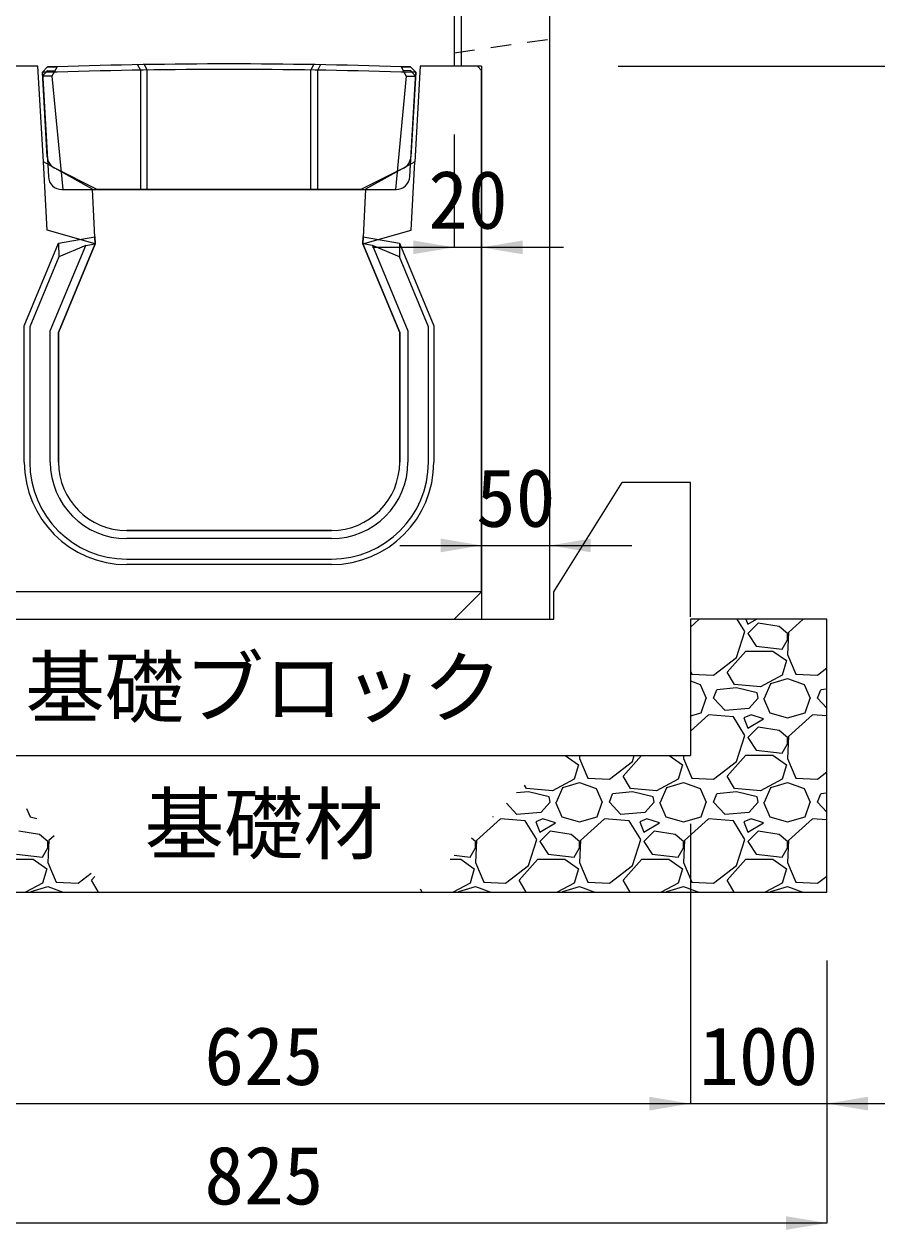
# Model space of a CAD drawing. Units: millimetres at full size. Extents: x 187207 to 255567, y 882048 to 905686.
# Drawn here: x 199299 to 199924, y 902393 to 903276 of the extents above; entities that cross this region are included whole.
import ezdxf
from ezdxf.enums import TextEntityAlignment as Align

# ---------------------------------------------------------------- set-up
doc = ezdxf.new("R2010")
doc.units = ezdxf.units.MM
doc.header["$LTSCALE"] = 20
doc.linetypes.add('DASHED', pattern=[7.5, 6, -1.5])
doc.linetypes.add('USER2', pattern=[1.35, 0.75, -0.6])
for name, color, linetype, lineweight in [('パネックス', 2, 'Continuous', 13), ('基礎ブロック', 2, 'Continuous', 13), ('基礎材', 7, 'Continuous', 15), ('寸法線', 7, 'Continuous', 13), ('箱型U字側溝', 2, 'Continuous', 9), ('ﾊｯﾁﾝｸﾞ', 7, 'Continuous', 5)]:
    doc.layers.add(name, color=color, linetype=linetype, lineweight=lineweight)
doc.layers.add('文字', color=7, linetype='Continuous')
doc.styles.add('ＭＳ ゴシック', font='')
doc.styles.get('ＭＳ ゴシック').set_extended_font_data('MS Gothic')

# ---------------------------------------------------------------- blocks, each defined once
blk = doc.blocks.new('filled_arrow')
at = {"color": 0, "linetype": 'Continuous', "lineweight": -2}
blk.add_solid([(7.5, 1.25), (0, 0), (7.5, -1.25)], dxfattribs=at)

msp = doc.modelspace()

# ---------------------------------------------------------------- linework, layer by layer
at = {"layer": 'パネックス', "lineweight": 5}
msp.add_line((199619.37, 903645.37), (199619.37, 903245.37), dxfattribs=at)
at = {"layer": 'パネックス'}
for p, q in [((199684.37, 902840.37), (199684.37, 903645.37)), ((199614.37, 903640.37), (199614.37, 903245.37)), ((199634.37, 903245.37), (199614.37, 903245.37)), ((199634.37, 903245.37), (199634.37, 902840.37)), ((199634.37, 902840.37), (199684.37, 902840.37))]:
    msp.add_line(p, q, dxfattribs=at)
at = {"layer": 'パネックス', "linetype": 'USER2', "lineweight": 9}
msp.add_line((199614.37, 903255.37), (199684.37, 903265.37), dxfattribs=at)
at = {"layer": '基礎ブロック'}
for p, q in [((199687.35, 902860.37), (199737.35, 902940.37)), ((199787.35, 902940.37), (199737.35, 902940.37)), ((199787.35, 902842.01), (199787.35, 902940.37)), ((199687.35, 902840.37), (199687.35, 902860.37)), ((199262.35, 902840.37), (199687.35, 902840.37)), ((199787.35, 902840.37), (199787.35, 902740.37)), ((199162.35, 902740.37), (199787.35, 902740.37))]:
    msp.add_line(p, q, dxfattribs=at)
at = {"layer": '基礎材', "lineweight": 13}
msp.add_line((199887.35, 902840.37), (199787.35, 902840.37), dxfattribs=at)
at = {"layer": '基礎材'}
for p, q in [((199887.35, 902640.37), (199887.35, 902840.37)), ((199062.35, 902640.37), (199887.35, 902640.37))]:
    msp.add_line(p, q, dxfattribs=at)
at = {"layer": '寸法線'}
for p, q in [((199734.37, 903245.37), (200001.28, 903245.37)), ((199614.37, 903195.37), (199614.37, 903112.75)), ((199634.37, 903195.37), (199634.37, 903112.75)), ((199694.37, 903112.75), (199554.37, 903112.75)), ((199574.37, 902894.36), (199744.37, 902894.36)), ((199634.37, 902865.37), (199634.37, 902894.36)), ((199684.37, 902865.37), (199684.37, 902894.36)), ((199787.35, 902690.37), (199787.35, 902485.43)), ((199787.35, 902690.37), (199787.35, 902485.43)), ((199887.35, 902590.37), (199887.35, 902485.43)), ((199887.35, 902590.37), (199887.35, 902397.93)), ((199162.35, 902485.43), (199787.35, 902485.43)), ((199727.35, 902485.43), (199947.35, 902485.43)), ((199887.35, 902397.93), (199062.35, 902397.93))]:
    msp.add_line(p, q, dxfattribs=at)
at = {"layer": '箱型U字側溝', "lineweight": 13}
for p, q in [((199309.37, 903245.37), (199267.37, 903245.37)), ((199313.37, 903175.37), (199309.37, 903245.37)), ((199582.37, 903245.11), (199575.37, 903245.11)), ((199589.37, 903245.37), (199585.37, 903175.37)), ((199631.37, 903245.37), (199589.37, 903245.37)), ((199634.37, 903242.37), (199631.37, 903245.37)), ((199323.37, 903241.11), (199312.6, 903241.11)), ((199586.15, 903241.11), (199575.37, 903241.11)), ((199634.37, 902860.37), (199634.37, 903242.37)), ((199349.37, 903155.37), (199313.37, 903175.37)), ((199585.37, 903175.37), (199549.37, 903155.37)), ((199326.96, 903155.11), (199571.79, 903155.11)), ((199351.37, 903115.37), (199349.37, 903155.37)), ((199549.37, 903155.37), (199547.37, 903115.37)), ((199324.37, 903050.37), (199351.37, 903115.37)), ((199547.37, 903115.37), (199574.37, 903050.37)), ((199324.37, 902955.37), (199324.37, 903050.37)), ((199574.37, 903050.37), (199574.37, 902955.37)), ((199524.37, 902905.37), (199374.37, 902905.37)), ((199614.37, 902840.37), (199634.37, 902860.37)), ((199284.37, 902840.37), (199614.37, 902840.37))]:
    msp.add_line(p, q, dxfattribs=at)
at = {"layer": '箱型U字側溝', "linetype": 'DASHED', "lineweight": 13}
for p, q in [((199316.04, 903125.37), (199313.37, 903175.37)), ((199582.71, 903125.37), (199585.37, 903175.37)), ((199351.37, 903115.37), (199316.04, 903125.37)), ((199547.37, 903115.37), (199582.71, 903125.37))]:
    msp.add_line(p, q, dxfattribs=at)
at = {"layer": '箱型U字側溝'}
for p, q in [((199299.37, 903055.36), (199324.49, 903115.83)), ((199318.37, 903051.57), (199344.38, 903114.17)), ((199351.37, 903115.37), (199324.37, 903050.37)), ((199324.49, 903115.83), (199351.12, 903120.4)), ((199324.49, 903115.83), (199324.62, 903105.71)), ((199344.38, 903114.17), (199324.62, 903105.71)), ((199344.38, 903114.17), (199351.37, 903115.37)), ((199351.12, 903120.4), (199351.37, 903115.37)), ((199547.37, 903115.37), (199547.63, 903120.4)), ((199554.37, 903114.17), (199547.37, 903115.37)), ((199574.37, 903050.37), (199547.37, 903115.37)), ((199547.63, 903120.4), (199574.25, 903115.83)), ((199574.13, 903105.71), (199554.37, 903114.17)), ((199554.37, 903114.17), (199580.37, 903051.57)), ((199574.25, 903115.83), (199574.13, 903105.71)), ((199574.25, 903115.83), (199599.37, 903055.36)), ((199324.62, 903105.71), (199303.37, 903054.56)), ((199595.37, 903054.56), (199574.13, 903105.71)), ((199299.37, 902955.37), (199299.37, 903055.36)), ((199303.37, 903054.56), (199303.37, 902955.37)), ((199318.37, 902955.37), (199318.37, 903051.57)), ((199324.37, 903050.37), (199324.37, 902955.37)), ((199574.37, 902955.37), (199574.37, 903050.37)), ((199580.37, 903051.57), (199580.37, 902955.37)), ((199595.37, 902955.37), (199595.37, 903054.56)), ((199599.37, 903055.36), (199599.37, 902955.37)), ((199374.37, 902905.37), (199524.37, 902905.37)), ((199524.37, 902899.37), (199374.37, 902899.37)), ((199374.37, 902884.37), (199524.37, 902884.37)), ((199524.37, 902880.37), (199374.37, 902880.37)), ((199634.37, 902860.37), (199264.37, 902860.37))]:
    msp.add_line(p, q, dxfattribs=at)
at = {"layer": '箱型U字側溝', "lineweight": 13}
for points in [[(199316.14, 903179.15), (199312.6, 903241.11), (199316.37, 903245.11), (199323.37, 903245.11)], [(199323.37, 903245.11), (199316.37, 903245.11), (199312.6, 903241.11), (199316.98, 903164.54)], [(199382.32, 903246.54), (199384.37, 903242.58), (199384.37, 903155.11)], [(199389.37, 903155.11), (199389.37, 903242.66), (199387.32, 903246.62)], [(199509.37, 903155.11), (199509.37, 903242.66), (199511.43, 903246.62)], [(199514.37, 903155.11), (199514.37, 903242.58), (199516.43, 903246.54)], [(199575.37, 903245.11), (199582.37, 903245.11), (199586.15, 903241.11), (199582.6, 903179.15)], [(199581.77, 903164.54), (199586.15, 903241.11), (199582.37, 903245.11)], [(199577.12, 903170.79), (199545.98, 903155.11), (199352.77, 903155.11), (199321.63, 903170.79)]]:
    msp.add_lwpolyline(points, dxfattribs=at)
at = {"layer": '箱型U字側溝', "color": 5, "linetype": 'DASHED', "lineweight": 13}
for points in [[(199323.37, 903245.11), (199319.59, 903238.11), (199327.52, 903155.11)], [(199575.37, 903245.11), (199579.16, 903238.11), (199571.23, 903155.11)]]:
    msp.add_lwpolyline(points, dxfattribs=at)
at = {"layer": '箱型U字側溝', "color": 5, "lineweight": 13}
for points in [[(199316.37, 903242.2), (199321.75, 903242.11), (199319.59, 903238.11), (199312.77, 903238.21)], [(199582.37, 903242.2), (199577, 903242.11), (199579.16, 903238.11), (199585.98, 903238.21)]]:
    msp.add_lwpolyline(points, close=True, dxfattribs=at)
at = {"layer": '箱型U字側溝', "lineweight": 13}
for centre, radius, start, end in [((199449.37, 899277.11), 3970, 88.18124, 91.81876), ((199449.37, 899273.11), 3970, 88.18124, 91.81876), ((199326.13, 903179.72), 10, 183.27049, 243.27049), ((199572.62, 903179.72), 10, 296.72951, 356.72951), ((199326.96, 903165.11), 10, 183.27049, 270), ((199571.79, 903165.11), 10, 270, 356.72951), ((199374.37, 902955.37), 50, 180, 270), ((199524.37, 902955.37), 50, 270, 0)]:
    msp.add_arc(centre, radius, start, end, dxfattribs=at)
at = {"layer": '箱型U字側溝'}
for centre, radius, start, end in [((199374.37, 902955.37), 75, 180, 270), ((199374.37, 902955.37), 71, 180, 270), ((199374.37, 902955.37), 56, 180, 270), ((199374.37, 902955.37), 50, 180, 270), ((199524.37, 902955.37), 71, 270, 0), ((199524.37, 902955.37), 56, 270, 0), ((199524.37, 902955.37), 50, 270, 0), ((199524.37, 902955.37), 75, 270, 0)]:
    msp.add_arc(centre, radius, start, end, dxfattribs=at)
at = {"layer": 'ﾊｯﾁﾝｸﾞ'}
for p, q in [((199793.73, 902840.37), (199787.35, 902834.54)), ((199827.15, 902831.29), (199821.6, 902840.37)), ((199827.94, 902840.37), (199829.43, 902836.62)), ((199829.43, 902836.62), (199835.68, 902840.37)), ((199869.93, 902840.37), (199859.15, 902830.53)), ((199821.05, 902812.24), (199827.15, 902831.29)), ((199837.05, 902837.39), (199829.43, 902829.77)), ((199829.43, 902829.77), (199835.53, 902820.62)), ((199852.29, 902835.1), (199837.05, 902837.39)), ((199858.39, 902829.77), (199852.29, 902835.1)), ((199859.15, 902830.53), (199858.39, 902814.53)), ((199858.39, 902825.19), (199858.39, 902829.77)), ((199854.58, 902818.34), (199858.39, 902825.19)), ((199804.29, 902799.29), (199821.05, 902812.24)), ((199814.19, 902801.57), (199827.91, 902816.81)), ((199827.91, 902816.81), (199847.72, 902816.81)), ((199835.53, 902820.62), (199854.58, 902818.34)), ((199847.72, 902816.81), (199857.63, 902809.95)), ((199858.39, 902814.53), (199864.49, 902800.05)), ((199857.63, 902809.95), (199854.58, 902799.29)), ((199880.49, 902799.29), (199887.35, 902804.59)), ((199787.35, 902802.27), (199788.29, 902800.05)), ((199787.35, 902795.07), (199794.38, 902792.43)), ((199788.29, 902800.05), (199804.29, 902799.29)), ((199819.53, 902792.43), (199814.19, 902801.57)), ((199854.58, 902799.29), (199838.58, 902790.9)), ((199846.2, 902793.19), (199858.39, 902797)), ((199858.39, 902797), (199870.58, 902792.43)), ((199864.49, 902800.05), (199880.49, 902799.29)), ((199794.38, 902792.43), (199798.95, 902782.52)), ((199804.29, 902782.52), (199806.57, 902788.62)), ((199821.05, 902790.14), (199806.57, 902788.62)), ((199838.58, 902790.9), (199819.53, 902792.43)), ((199836.29, 902786.33), (199821.05, 902790.14)), ((199837.05, 902782.52), (199836.29, 902786.33)), ((199841.63, 902782.52), (199846.2, 902793.19)), ((199870.58, 902792.43), (199875.15, 902782.52)), ((199880.49, 902782.52), (199882.77, 902788.62)), ((199887.35, 902789.1), (199882.77, 902788.62)), ((199795.14, 902771.85), (199798.95, 902782.52)), ((199812.67, 902773.38), (199804.29, 902782.52)), ((199837.05, 902782.52), (199830.2, 902774.9)), ((199840.86, 902782.52), (199845.44, 902771.85)), ((199871.34, 902771.85), (199875.15, 902782.52)), ((199887.35, 902775.04), (199880.49, 902782.52)), ((199787.35, 902769.56), (199795.14, 902771.85)), ((199800.48, 902770.33), (199787.35, 902758.34)), ((199818.77, 902768.81), (199800.48, 902770.33)), ((199830.2, 902774.9), (199812.67, 902773.38)), ((199827.15, 902755.09), (199818.77, 902768.81)), ((199831.72, 902770.33), (199826.39, 902768.04)), ((199826.39, 902768.04), (199829.43, 902760.42)), ((199840.86, 902767.28), (199831.72, 902770.33)), ((199845.44, 902771.85), (199858.39, 902768.04)), ((199858.39, 902768.04), (199871.34, 902771.85)), ((199876.68, 902770.33), (199859.15, 902754.33)), ((199887.35, 902769.44), (199876.68, 902770.33)), ((199829.43, 902760.42), (199840.86, 902767.28)), ((199837.05, 902761.19), (199829.43, 902753.57)), ((199852.29, 902758.9), (199837.05, 902761.19)), ((199858.39, 902753.57), (199852.29, 902758.9)), ((199821.05, 902736.04), (199827.15, 902755.09)), ((199829.43, 902753.57), (199835.53, 902744.42)), ((199859.15, 902754.33), (199858.39, 902738.33)), ((199858.39, 902748.99), (199858.39, 902753.57)), ((199835.53, 902744.42), (199854.58, 902742.14)), ((199854.58, 902742.14), (199858.39, 902748.99)), ((199695.67, 902740.37), (199705.23, 902733.75)), ((199705.23, 902733.75), (199702.18, 902723.09)), ((199706.09, 902740.37), (199705.99, 902738.33)), ((199705.99, 902738.33), (199712.09, 902723.85)), ((199728.09, 902723.09), (199744.85, 902736.04)), ((199737.99, 902725.37), (199751.49, 902740.37)), ((199744.85, 902736.04), (199746.24, 902740.37)), ((199771.87, 902740.37), (199781.43, 902733.75)), ((199781.43, 902733.75), (199778.38, 902723.09)), ((199782.29, 902740.37), (199782.19, 902738.33)), ((199782.19, 902738.33), (199788.29, 902723.85)), ((199804.29, 902723.09), (199821.05, 902736.04)), ((199814.19, 902725.37), (199827.91, 902740.61)), ((199827.91, 902740.61), (199847.72, 902740.61)), ((199847.72, 902740.61), (199857.63, 902733.75)), ((199857.63, 902733.75), (199854.58, 902723.09)), ((199858.39, 902738.33), (199864.49, 902723.85)), ((199712.09, 902723.85), (199728.09, 902723.09)), ((199743.33, 902716.23), (199737.99, 902725.37)), ((199788.29, 902723.85), (199804.29, 902723.09)), ((199819.53, 902716.23), (199814.19, 902725.37)), ((199864.49, 902723.85), (199880.49, 902723.09)), ((199880.49, 902723.09), (199887.35, 902728.39)), ((199667.13, 902716.23), (199665.68, 902718.7)), ((199686.18, 902714.7), (199667.13, 902716.23)), ((199702.18, 902723.09), (199686.18, 902714.7)), ((199689.23, 902706.32), (199693.8, 902716.99)), ((199693.8, 902716.99), (199705.99, 902720.8)), ((199705.99, 902720.8), (199718.18, 902716.23)), ((199718.18, 902716.23), (199722.75, 902706.32)), ((199762.38, 902714.7), (199743.33, 902716.23)), ((199778.38, 902723.09), (199762.38, 902714.7)), ((199765.43, 902706.32), (199770, 902716.99)), ((199770, 902716.99), (199782.19, 902720.8)), ((199782.19, 902720.8), (199794.38, 902716.23)), ((199794.38, 902716.23), (199798.95, 902706.32)), ((199838.58, 902714.7), (199819.53, 902716.23)), ((199854.58, 902723.09), (199838.58, 902714.7)), ((199841.63, 902706.32), (199846.2, 902716.99)), ((199846.2, 902716.99), (199858.39, 902720.8)), ((199858.39, 902720.8), (199870.58, 902716.23)), ((199870.58, 902716.23), (199875.15, 902706.32)), ((199668.65, 902713.94), (199660.01, 902713.03)), ((199683.89, 902710.13), (199668.65, 902713.94)), ((199684.65, 902706.32), (199677.8, 902698.7)), ((199684.65, 902706.32), (199683.89, 902710.13)), ((199688.46, 902706.32), (199693.04, 902695.65)), ((199718.94, 902695.65), (199722.75, 902706.32)), ((199728.09, 902706.32), (199730.37, 902712.42)), ((199736.47, 902697.18), (199728.09, 902706.32)), ((199744.85, 902713.94), (199730.37, 902712.42)), ((199760.09, 902710.13), (199744.85, 902713.94)), ((199760.85, 902706.32), (199754, 902698.7)), ((199760.85, 902706.32), (199760.09, 902710.13)), ((199764.66, 902706.32), (199769.24, 902695.65)), ((199795.14, 902695.65), (199798.95, 902706.32)), ((199804.29, 902706.32), (199806.57, 902712.42)), ((199812.67, 902697.18), (199804.29, 902706.32)), ((199821.05, 902713.94), (199806.57, 902712.42)), ((199836.29, 902710.13), (199821.05, 902713.94)), ((199837.05, 902706.32), (199830.2, 902698.7)), ((199837.05, 902706.32), (199836.29, 902710.13)), ((199840.86, 902706.32), (199845.44, 902695.65)), ((199871.34, 902695.65), (199875.15, 902706.32)), ((199880.49, 902706.32), (199882.77, 902712.42)), ((199887.35, 902698.84), (199880.49, 902706.32)), ((199887.35, 902712.9), (199882.77, 902712.42)), ((199301.06, 902701.66), (199303.64, 902695.65)), ((199660.27, 902697.18), (199652.56, 902705.58)), ((199677.8, 902698.7), (199660.27, 902697.18)), ((199754, 902698.7), (199736.47, 902697.18)), ((199830.2, 902698.7), (199812.67, 902697.18)), ((199303.64, 902695.65), (199308.5, 902694.22)), ((199648.08, 902694.13), (199630.55, 902678.13)), ((199642.59, 902695.61), (199642.74, 902695.65)), ((199642.74, 902695.65), (199642.81, 902695.83)), ((199666.37, 902692.61), (199648.08, 902694.13)), ((199674.75, 902678.89), (199666.37, 902692.61)), ((199679.32, 902694.13), (199673.99, 902691.84)), ((199673.99, 902691.84), (199677.03, 902684.22)), ((199677.03, 902684.22), (199688.46, 902691.08)), ((199688.46, 902691.08), (199679.32, 902694.13)), ((199693.04, 902695.65), (199705.99, 902691.84)), ((199705.99, 902691.84), (199718.94, 902695.65)), ((199724.28, 902694.13), (199706.75, 902678.13)), ((199742.57, 902692.61), (199724.28, 902694.13)), ((199750.95, 902678.89), (199742.57, 902692.61)), ((199755.52, 902694.13), (199750.19, 902691.84)), ((199750.19, 902691.84), (199753.23, 902684.22)), ((199753.23, 902684.22), (199764.66, 902691.08)), ((199764.66, 902691.08), (199755.52, 902694.13)), ((199769.24, 902695.65), (199782.19, 902691.84)), ((199782.19, 902691.84), (199795.14, 902695.65)), ((199800.48, 902694.13), (199782.95, 902678.13)), ((199818.77, 902692.61), (199800.48, 902694.13)), ((199827.15, 902678.89), (199818.77, 902692.61)), ((199831.72, 902694.13), (199826.39, 902691.84)), ((199826.39, 902691.84), (199829.43, 902684.22)), ((199829.43, 902684.22), (199840.86, 902691.08)), ((199840.86, 902691.08), (199831.72, 902694.13)), ((199845.44, 902695.65), (199858.39, 902691.84)), ((199858.39, 902691.84), (199871.34, 902695.65)), ((199876.68, 902694.13), (199859.15, 902678.13)), ((199887.35, 902693.24), (199876.68, 902694.13)), ((199310.49, 902682.7), (199295.25, 902684.99)), ((199316.59, 902677.37), (199310.49, 902682.7)), ((199321.14, 902681.58), (199317.35, 902678.13)), ((199629.79, 902677.37), (199626.89, 902679.91)), ((199684.65, 902684.99), (199677.03, 902677.37)), ((199699.89, 902682.7), (199684.65, 902684.99)), ((199705.99, 902677.37), (199699.89, 902682.7)), ((199760.85, 902684.99), (199753.23, 902677.37)), ((199776.09, 902682.7), (199760.85, 902684.99)), ((199782.19, 902677.37), (199776.09, 902682.7)), ((199837.05, 902684.99), (199829.43, 902677.37)), ((199852.29, 902682.7), (199837.05, 902684.99)), ((199858.39, 902677.37), (199852.29, 902682.7)), ((199312.78, 902665.94), (199316.59, 902672.79)), ((199317.35, 902678.13), (199316.59, 902662.13)), ((199316.59, 902672.79), (199316.59, 902677.37)), ((199625.98, 902665.94), (199629.79, 902672.79)), ((199630.55, 902678.13), (199629.79, 902662.13)), ((199629.79, 902672.79), (199629.79, 902677.37)), ((199668.65, 902659.84), (199674.75, 902678.89)), ((199677.03, 902677.37), (199683.13, 902668.22)), ((199702.18, 902665.94), (199705.99, 902672.79)), ((199706.75, 902678.13), (199705.99, 902662.13)), ((199705.99, 902672.79), (199705.99, 902677.37)), ((199744.85, 902659.84), (199750.95, 902678.89)), ((199753.23, 902677.37), (199759.33, 902668.22)), ((199778.38, 902665.94), (199782.19, 902672.79)), ((199782.95, 902678.13), (199782.19, 902662.13)), ((199782.19, 902672.79), (199782.19, 902677.37)), ((199821.05, 902659.84), (199827.15, 902678.89)), ((199829.43, 902677.37), (199835.53, 902668.22)), ((199854.58, 902665.94), (199858.39, 902672.79)), ((199859.15, 902678.13), (199858.39, 902662.13)), ((199858.39, 902672.79), (199858.39, 902677.37)), ((199286.11, 902664.41), (199305.92, 902664.41)), ((199293.73, 902668.22), (199312.78, 902665.94)), ((199305.92, 902664.41), (199315.83, 902657.55)), ((199316.59, 902662.13), (199322.69, 902647.65)), ((199611.39, 902664.41), (199619.12, 902664.41)), ((199614.32, 902667.34), (199625.98, 902665.94)), ((199619.12, 902664.41), (199629.03, 902657.55)), ((199629.79, 902662.13), (199635.89, 902647.65)), ((199661.79, 902649.17), (199675.51, 902664.41)), ((199675.51, 902664.41), (199695.32, 902664.41)), ((199683.13, 902668.22), (199702.18, 902665.94)), ((199695.32, 902664.41), (199705.23, 902657.55)), ((199705.99, 902662.13), (199712.09, 902647.65)), ((199737.99, 902649.17), (199751.71, 902664.41)), ((199751.71, 902664.41), (199771.52, 902664.41)), ((199759.33, 902668.22), (199778.38, 902665.94)), ((199771.52, 902664.41), (199781.43, 902657.55)), ((199782.19, 902662.13), (199788.29, 902647.65)), ((199814.19, 902649.17), (199827.91, 902664.41)), ((199827.91, 902664.41), (199847.72, 902664.41)), ((199835.53, 902668.22), (199854.58, 902665.94)), ((199847.72, 902664.41), (199857.63, 902657.55)), ((199858.39, 902662.13), (199864.49, 902647.65)), ((199315.83, 902657.55), (199312.78, 902646.89)), ((199338.69, 902646.89), (199348.36, 902654.36)), ((199629.03, 902657.55), (199625.98, 902646.89)), ((199651.89, 902646.89), (199668.65, 902659.84)), ((199705.23, 902657.55), (199702.18, 902646.89)), ((199728.09, 902646.89), (199744.85, 902659.84)), ((199781.43, 902657.55), (199778.38, 902646.89)), ((199804.29, 902646.89), (199821.05, 902659.84)), ((199857.63, 902657.55), (199854.58, 902646.89)), ((199312.78, 902646.89), (199300.34, 902640.37)), ((199304.4, 902640.79), (199316.59, 902644.6)), ((199316.59, 902644.6), (199327.87, 902640.37)), ((199322.69, 902647.65), (199338.69, 902646.89)), ((199348.59, 902649.17), (199350.94, 902651.78)), ((199353.73, 902640.37), (199348.59, 902649.17)), ((199625.98, 902646.89), (199613.54, 902640.37)), ((199617.6, 902640.79), (199629.79, 902644.6)), ((199629.79, 902644.6), (199641.07, 902640.37)), ((199635.89, 902647.65), (199651.89, 902646.89)), ((199666.93, 902640.37), (199661.79, 902649.17)), ((199702.18, 902646.89), (199689.74, 902640.37)), ((199693.8, 902640.79), (199705.99, 902644.6)), ((199705.99, 902644.6), (199717.27, 902640.37)), ((199712.09, 902647.65), (199728.09, 902646.89)), ((199743.13, 902640.37), (199737.99, 902649.17)), ((199778.38, 902646.89), (199765.94, 902640.37)), ((199770, 902640.79), (199782.19, 902644.6)), ((199782.19, 902644.6), (199793.47, 902640.37)), ((199788.29, 902647.65), (199804.29, 902646.89)), ((199819.33, 902640.37), (199814.19, 902649.17)), ((199854.58, 902646.89), (199842.14, 902640.37)), ((199846.2, 902640.79), (199858.39, 902644.6)), ((199858.39, 902644.6), (199869.67, 902640.37)), ((199864.49, 902647.65), (199880.49, 902646.89)), ((199880.49, 902646.89), (199887.35, 902652.19)), ((199304.22, 902640.37), (199304.4, 902640.79)), ((199590.73, 902640.37), (199589.48, 902642.5)), ((199617.42, 902640.37), (199617.6, 902640.79)), ((199693.62, 902640.37), (199693.8, 902640.79)), ((199769.82, 902640.37), (199770, 902640.79)), ((199846.02, 902640.37), (199846.2, 902640.79))]:
    msp.add_line(p, q, dxfattribs=at)

# ---------------------------------------------------------------- block references
at = {"layer": '寸法線', "xscale": 4, "yscale": 4, "rotation": 180}
for p in [(199614.37, 903112.75), (199634.37, 902894.36), (199787.35, 902485.43), (199787.35, 902485.43), (199887.35, 902397.93)]:
    msp.add_blockref('filled_arrow', p, dxfattribs=at)
at = {"layer": '寸法線', "xscale": 4, "yscale": 4}
for p in [(199634.37, 903112.75), (199684.37, 902894.36), (199887.35, 902485.43)]:
    msp.add_blockref('filled_arrow', p, dxfattribs=at)

# ---------------------------------------------------------------- texts
at = {"layer": '寸法線', "style": 'ＭＳ ゴシック'}
for s, p in [('20', (199624.37, 903147.75)), ('50', (199659.37, 902929.36)), ('625', (199474.85, 902520.43)), ('100', (199837.35, 902520.43)), ('825', (199474.85, 902432.93))]:
    msp.add_text(s, height=42.72, dxfattribs=at).set_placement(p, align=Align.MIDDLE_CENTER)
at = {"layer": '文字', "style": 'ＭＳ ゴシック'}
for s, p in [('基礎ブロック', (199474.85, 902790.37)), ('基礎材', (199474.85, 902690.37))]:
    msp.add_text(s, height=42.72, dxfattribs=at).set_placement(p, align=Align.MIDDLE_CENTER)

doc.saveas('drawing.dxf')
